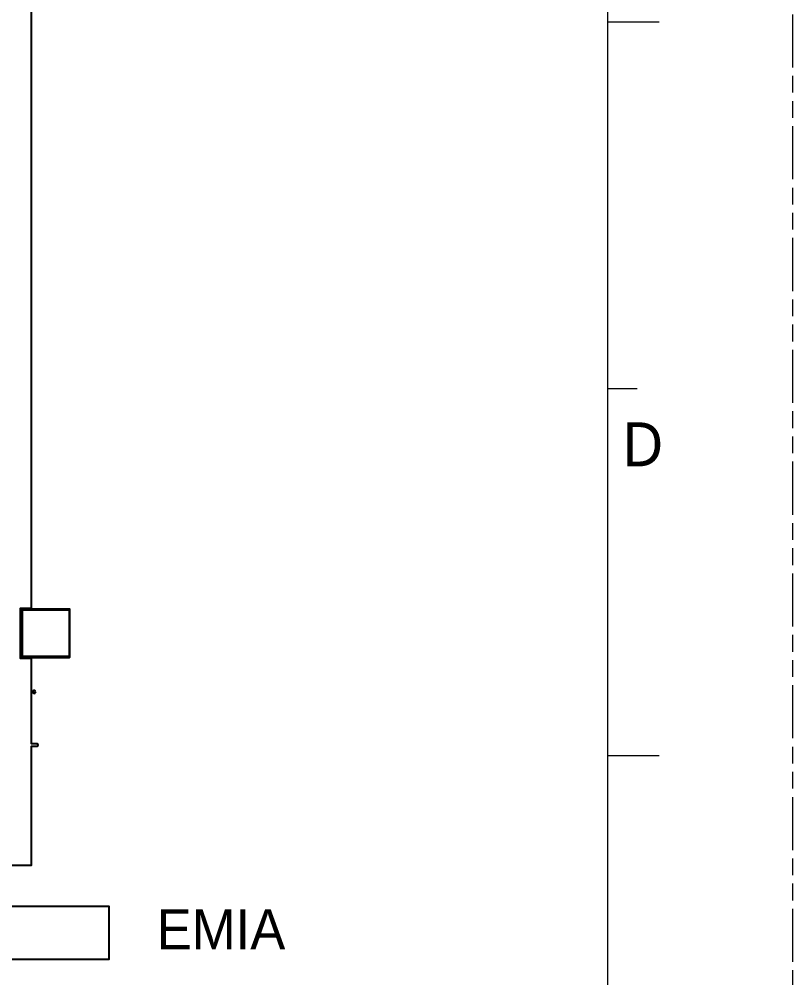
# Model space of a CAD drawing. Extents: x 2864 to 3941, y 2420 to 3182.
# Drawn here: x 3802.7 to 3941.2, y 2577.5 to 2749 of the extents above; entities that cross this region are included whole.
import ezdxf

# ---------------------------------------------------------------- set-up
doc = ezdxf.new("R2010")
doc.units = 0
doc.linetypes.add('PHANTOM', pattern=[29.5, 9.5, -1.5, 3, -1.5, 3, -1.5, 9.5])
doc.layers.get('0').update_dxf_attribs({"lineweight": 0})
doc.layers.add('0PAPERF', color=2, linetype='PHANTOM', lineweight=0, plot=False)
for name, color, linetype in [('btr2_panel', 7, 'Continuous'), ('emi-panel', 2, 'Continuous'), ('鵬鼎', 5, 'Continuous')]:
    doc.layers.add(name, color=color, linetype=linetype)
doc.layers.add('備註', color=1, linetype='Continuous', lineweight=0)
doc.styles.get("Standard").update_dxf_attribs({"font": 'simplex.shx', "height": 2.7})

msp = doc.modelspace()

# ---------------------------------------------------------------- linework, layer by layer
at = {"lineweight": 0}
for p, q in [((3908.06702, 2441.38617), (3908.06702, 3142.38933)), ((3908.06702, 2748.56733), (3917.2562, 2748.56733)), ((3908.06702, 2682.93033), (3913.31798, 2682.93033)), ((3908.06702, 2617.29333), (3917.2562, 2617.29333))]:
    msp.add_line(p, q, dxfattribs=at)
at = {"layer": '0PAPERF'}
msp.add_line((3908.06702, 2441.38617), (3908.06702, 3124.92558), dxfattribs=at)
at = {"layer": 'btr2_panel', "linetype": 'Continuous'}
msp.add_lwpolyline([(3805.92299, 2618.97608, 1), (3805.92299, 2619.37608), (3804.92299, 2619.37608), (3804.92299, 2634.67608), (3802.97299, 2634.67608), (3802.97299, 2643.67608), (3804.92299, 2643.67608), (3804.92299, 2838.97608)], format="xyb", dxfattribs=at)
for points in [[(3811.79919, 2634.92684), (3811.79919, 2643.42383, 0.120555), (3811.79059, 2643.459, 0.288693), (3811.72186, 2643.50228), (3803.22341, 2643.50228, 0.354713), (3803.14884, 2643.44178, 0.058386), (3803.14679, 2643.4242), (3803.14679, 2634.93353, 0.443221), (3803.22262, 2634.84988), (3811.71517, 2634.84988, 0.03721), (3811.72639, 2634.85071, 0.401225)], [(3805.67299, 2628.67608, 0.414222), (3805.42299, 2628.92608, 0.414222), (3805.17299, 2628.67608, 0.414222), (3805.42299, 2628.42608, 0.414222)]]:
    msp.add_lwpolyline(points, format="xyb", close=True, dxfattribs=at)
msp.add_lwpolyline([(3811.64679, 2635.00228), (3803.29919, 2635.00228), (3803.29919, 2643.34988), (3811.64679, 2643.34988)], close=True, dxfattribs=at)
msp.add_lwpolyline([(3791.92299, 2597.67608), (3804.92299, 2597.67608), (3804.92299, 2618.97608), (3805.92299, 2618.97608)], dxfattribs=at)
at = {"layer": 'emi-panel'}
msp.add_lwpolyline([(3789.51931, 2590.34924), (3818.77242, 2590.34924), (3818.77242, 2580.82497), (3789.51931, 2580.82497)], close=True, dxfattribs=at)
at = {"layer": '備註', "color": 2, "linetype": 'PHANTOM', "lineweight": 0}
msp.add_line((3941.15578, 2420.38233), (3941.15578, 3181.78733), dxfattribs=at)

# ---------------------------------------------------------------- texts
at = {"layer": 'emi-panel', "insert": (3827.31801, 2589.81654), "char_height": 7.2, "width": 55.1807901, "attachment_point": 1}
msp.add_mtext('{\\fPMingLiU|b0|i0|c136|p2;EMIA}', dxfattribs=at)
at = {"layer": '鵬鼎', "insert": (3910.57232, 2676.89914), "char_height": 7.87644, "width": 14.8568792, "attachment_point": 1}
msp.add_mtext('{\\fMicrosoft JhengHei|b0|i0|c136|p0;\\C0;D}', dxfattribs=at)

doc.saveas('drawing.dxf')
